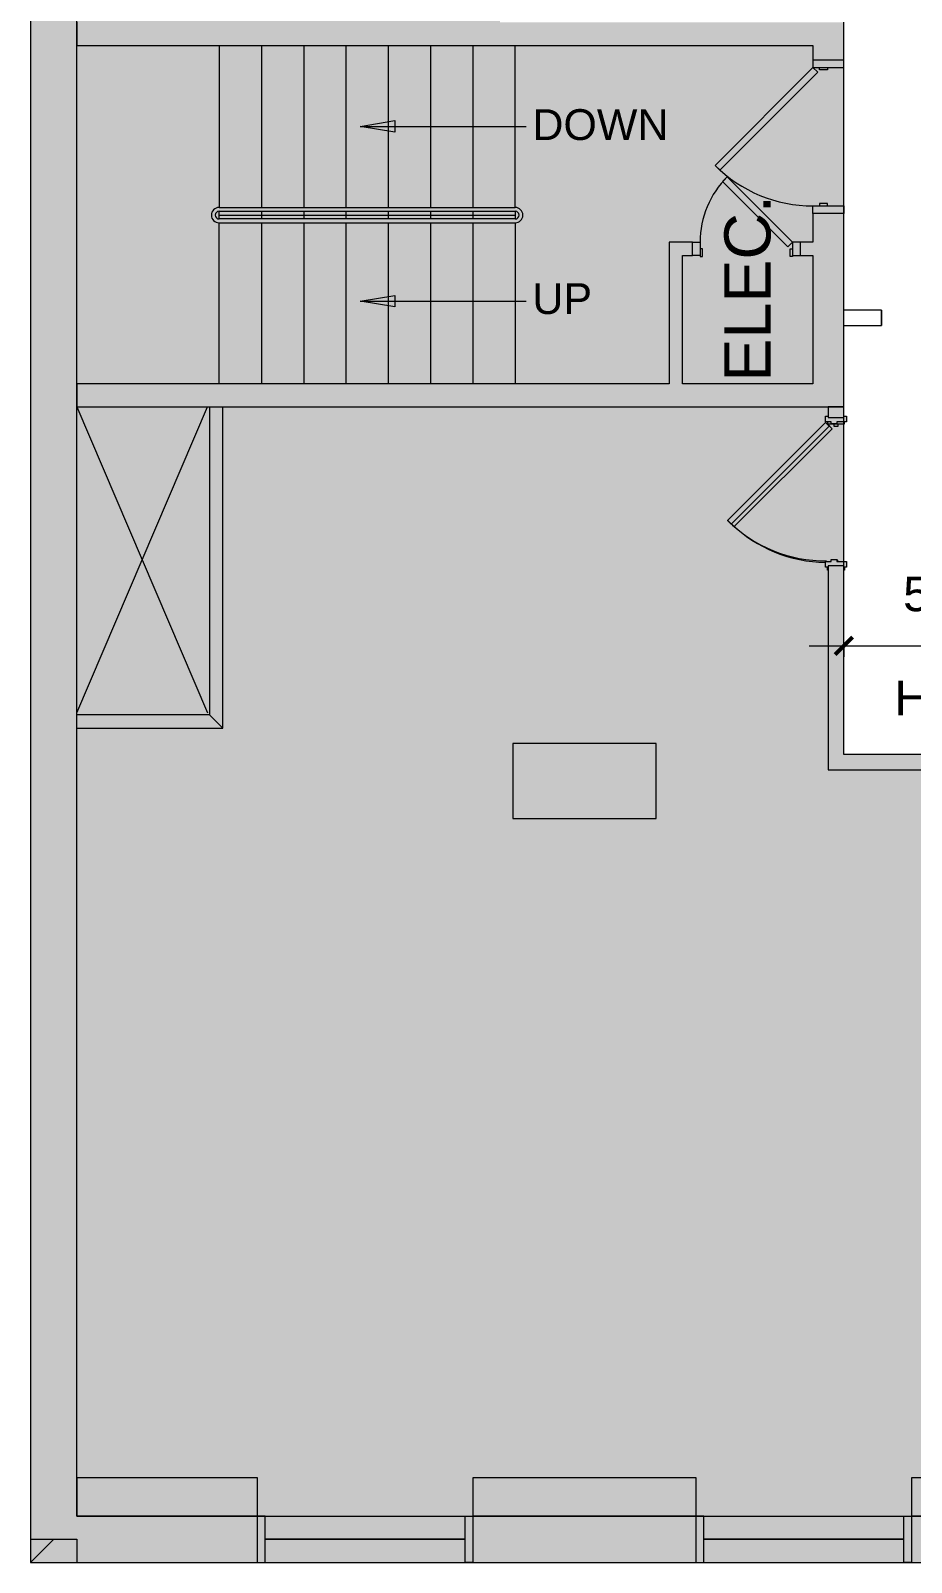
# Model space of a CAD drawing. Header units: inches. Extents: x 920 to 3279, y -557 to 1354.
# Drawn here: x 1742.6 to 1971.6, y 72 to 470.1 of the extents above; entities that cross this region are included whole.
import ezdxf

# ---------------------------------------------------------------- set-up
doc = ezdxf.new("R2010")
doc.units = ezdxf.units.IN
doc.header["$MEASUREMENT"] = 0
for name, color, linetype, lineweight in [('1600 K ST 6th Floor-Clean-REVISED_dwg', 8, 'Continuous', 9), ('A-Anno-Bldg', 7, 'Continuous', 9), ('A-ANNO-DIMS', 211, 'Continuous', 9), ('A-ANNO-DIMS-96', 211, 'Continuous', 9), ('A-COLS', 52, 'Continuous', 13), ('A-DETL', 90, 'Continuous', 9), ('A-DETL-GENF', 92, 'Continuous', 9), ('A-DOOR', 31, 'Continuous', 13), ('A-Door-Exst', 7, 'Continuous', 9), ('A-Glaz-Exst', 7, 'Continuous', 9), ('A-WALL', 113, 'Continuous', 13), ('A-Wall-Exst', 7, 'Continuous', 9), ('A-WALL-PATT', 111, 'Continuous', 13), ('I-WALL', 2, 'Continuous', 13), ('XAR$0$AFLEV', 7, 'Continuous', 9), ('XAR$0$AFLST', 7, 'Continuous', 9)]:
    doc.layers.add(name, color=color, linetype=linetype, lineweight=lineweight)
doc.styles.add('Swis721 Lt BT', font='swissl.ttf', dxfattribs={"height": 12})
doc.styles.add('Swis721 Lt BT_1', font='swissl.ttf', dxfattribs={"height": 8})
doc.styles.add('Swis721 Lt BT_2', font='swissl.ttf', dxfattribs={"height": 9})
doc.dimstyles.new('OTJ_-_3_32__Linear__1_2__Tolerance', dxfattribs={"dimscale": 12, "dimtxt": 9.497835, "dimasz": 0.375, "dimexe": 0.75, "dimexo": 0.5, "dimgap": 0.5, "dimtad": 1, "dimdec": 1, "dimrnd": 0.5, "dimzin": 3, "dimdsep": 46, "dimlunit": 4, "dimtxsty": 'Swis721 Lt BT_2', "dimblk1": 'OBLIQUE', "dimblk2": 'OBLIQUE', "dimsah": 1, "dimcen": 0.09, "dimdle": 0.75, "dimazin": 0, "dimtfac": 1, "dimtdec": 4, "dimtix": 1, "dimtmove": 0, "dimatfit": 3, "dimfxl": 1, "dimtvp": 1, "dimfrac": 2, "dimtolj": 1, "dimtzin": 0, "dimarcsym": 2})

# ---------------------------------------------------------------- blocks, each defined once
blk = doc.blocks.new('Walls 1 - Walls 1-7029748-Level XX  CONSTRUCTION')
at = {"layer": 'A-WALL', "lineweight": 9}
h = blk.add_hatch(color=7, dxfattribs=at)
h.paths.add_polyline_path([(12, 372.3), (211.4, 372.3), (211.4, 422.55), (203.4, 422.55), (203.4, 415.17), (200.09, 415.17), (200.09, 411.67), (203.4, 411.67), (203.4, 378.3), (169.5, 378.3), (169.5, 411.67), (172.09, 411.67), (172.09, 415.17), (166, 415.17), (166, 378.3), (12, 378.3)], flags=0)
h.paths.add_polyline_path([(203.4, 462.55), (211.4, 462.55), (211.4, 472.3), (12, 472.3), (12, 466.3), (203.4, 466.3)], flags=0)
h.paths.add_polyline_path([(122, 520.87), (122, 537.12), (114.5, 537.12), (114.5, 642.5), (203, 642.5), (203, 650.5), (114.5, 650.5), (114.5, 754.28), (166, 754.28), (166, 771.47), (126.5, 771.47), (126.5, 793), (134.03, 793), (134.03, 799), (126.5, 799), (126.5, 809.22), (120.5, 809.22), (120.5, 771.47), (104, 771.47), (104, 754.28), (108.5, 754.28), (108.5, 660.11), (12, 660.11), (12, 656.22), (108.5, 656.22), (108.5, 632.62), (12, 632.62), (12, 628.62), (108.5, 628.62), (108.5, 537.12), (103.5, 537.12), (103.5, 520.87), (114.5, 520.87)], flags=0)
h.paths.add_polyline_path([(211, 612.5), (211, 680.5), (203, 642.5)], flags=0)
h.paths.add_polyline_path([(286.1, 902.85), (286.1, 903.1), (289.6, 907.1), (285.75, 907.1), (286.08, 903.1), (285.75, 903.1), (285.75, 902.85)], flags=0)
h.paths.add_polyline_path([(169.5, 903.1), (203.4, 903.1), (203.4, 907.1), (173.5, 907.1), (173.5, 939.5), (203.4, 939.5), (203.4, 938.21), (209.4, 938.21), (209.4, 945.5), (144, 945.5), (144, 939.5), (169.5, 939.5)], flags=0)
h.paths.add_polyline_path([(209.4, 907.1), (209.4, 908.21), (203.4, 908.21), (203.4, 907.1)], flags=0)
h.paths.add_polyline_path([(114, 939.5), (114, 945.5), (74.5, 945.5), (74.5, 974.75), (12, 974.75), (12, 970.75), (70.5, 970.75), (70.5, 945.5), (12, 945.5), (12, 939.5), (53.74, 939.5)], flags=0)
at = {"layer": 'A-WALL', "color": 8, "lineweight": 20}
for p, q in [((12, 472.3), (12, 466.3)), ((211.4, 462.55), (211.4, 472.3)), ((12, 466.3), (203.4, 466.3)), ((203.4, 466.3), (203.4, 462.55)), ((203.4, 462.55), (211.4, 462.55)), ((211.4, 422.55), (203.4, 422.55)), ((203.4, 422.55), (203.4, 415.17)), ((211.4, 395.82), (211.4, 422.55)), ((172.09, 415.17), (166, 415.17)), ((166, 415.17), (166, 378.3)), ((172.09, 411.67), (172.09, 415.17)), ((203.4, 415.17), (200.09, 415.17)), ((200.09, 415.17), (200.09, 411.67)), ((169.5, 378.3), (169.5, 411.67)), ((169.5, 411.67), (172.09, 411.67)), ((200.09, 411.67), (203.4, 411.67)), ((203.4, 411.67), (203.4, 395.5)), ((203.4, 395.5), (203.4, 378.3)), ((211.4, 372.3), (211.4, 395.82)), ((166, 378.3), (12, 378.3)), ((12, 378.3), (12, 372.3)), ((203.4, 378.3), (169.5, 378.3)), ((12, 372.3), (211.4, 372.3))]:
    blk.add_line(p, q, dxfattribs=at)
blk = doc.blocks.new('existing columns - existing columns-7228682-Level XX  CONSTRUCTION')
at = {"layer": 'A-COLS', "lineweight": 9}
h = blk.add_hatch(color=7, dxfattribs=at)
h.paths.add_polyline_path([(384.5, 264.85), (384.5, 284.85), (359.5, 284.85), (359.5, 264.85)], flags=0)
h.paths.add_polyline_path([(1273.33, 265.1), (1296.58, 265.1), (1296.58, 284.6), (1273.33, 284.6)], flags=0)
h.paths.add_polyline_path([(614.75, 265.1), (614.75, 284.6), (585.25, 284.6), (585.25, 265.1)], flags=0)
h.paths.add_polyline_path([(162.62, 265.35), (162.62, 284.85), (125.37, 284.85), (125.37, 265.35)], flags=0)
h.paths.add_polyline_path([(816.33, 265.6), (841.58, 265.6), (841.58, 284.1), (816.33, 284.1)], flags=0)
h.paths.add_polyline_path([(1043.14, 265.6), (1070.77, 265.6), (1070.77, 284.1), (1043.14, 284.1), (1043.14, 267.07)], flags=0)
h.paths.add_polyline_path([(1297.94, 517.56), (1297.94, 540.06), (1274.69, 540.06), (1274.69, 517.56)], flags=0)
h.paths.add_polyline_path([(1049.47, 518.87), (1070.77, 518.87), (1070.77, 538.75), (1043.14, 538.75), (1043.14, 518.87)], flags=0)
h.paths.add_polyline_path([(816.33, 520.1), (841.58, 520.1), (841.58, 538.22), (816.33, 538.22)], flags=0)
h.paths.add_polyline_path([(615, 520.1), (615, 539.97), (585, 539.97), (585, 520.1)], flags=0)
h.paths.add_polyline_path([(365.37, 522.37), (396.25, 522.37), (396.25, 540.6), (365.37, 540.6)], flags=0)
h.paths.add_polyline_path([(369, 759.02), (395, 759.02), (395, 770.52), (369, 770.52)], flags=0)
at = {"layer": 'A-COLS', "color": 8, "lineweight": 20}
for p, q in [((162.62, 284.85), (125.37, 284.85)), ((125.37, 284.85), (125.37, 265.35)), ((162.62, 265.35), (162.62, 284.85)), ((125.37, 265.35), (162.62, 265.35))]:
    blk.add_line(p, q, dxfattribs=at)
blk = doc.blocks.new('perimeter columns - perimeter columns-7228800-Level XX  CONSTRUCTION')
at = {"layer": 'A-COLS', "lineweight": 9}
h = blk.add_hatch(color=7, dxfattribs=at)
h.paths.add_polyline_path([(12, 84), (59, 84), (59, 94), (12, 94)], flags=0)
h.paths.add_polyline_path([(573.1, 84), (629, 84), (629, 94), (571, 94), (571, 84)], flags=0)
h.paths.add_polyline_path([(743.95, 84), (743.95, 94), (685, 94), (685, 84)], flags=0)
h.paths.add_polyline_path([(173, 84), (173, 94), (115, 94), (115, 84)], flags=0)
h.paths.add_polyline_path([(1390.51, 84), (1421.51, 84), (1426.24, 85.3), (1422.09, 94), (1390.51, 94)], flags=0)
h.paths.add_polyline_path([(229, 84), (287, 84), (287, 94), (229, 94)], flags=0)
h.paths.add_polyline_path([(953.95, 84), (953.95, 94), (931.95, 94), (931.95, 84), (953.33, 84)], flags=0)
h.paths.add_polyline_path([(457, 84), (515, 84), (515, 94), (457, 94)], flags=0)
h.paths.add_polyline_path([(343, 84), (401, 84), (401, 94), (343, 94)], flags=0)
h.paths.add_polyline_path([(1079.95, 84), (1079.95, 94), (1056.95, 94), (1056.95, 84)], flags=0)
h.paths.add_polyline_path([(1159.95, 84), (1184.95, 84), (1184.95, 94), (1159.95, 94)], flags=0)
h.paths.add_polyline_path([(1287.95, 84), (1305.95, 84), (1305.95, 94), (1287.95, 94)], flags=0)
h.paths.add_polyline_path([(838.95, 84), (838.95, 94), (819.95, 94), (819.95, 84), (838.33, 84)], flags=0)
h.paths.add_polyline_path([(1523.01, 178.61), (1524.2, 182.34), (1524.2, 206.47), (1515.95, 206.47), (1515.95, 182.29), (1519.44, 180.47)], flags=0)
h.paths.add_polyline_path([(1524.2, 318.22), (1524.2, 348.22), (1515.95, 348.22), (1515.95, 318.22)], flags=0)
h.paths.add_polyline_path([(1524.2, 436.04), (1524.2, 456.04), (1515.95, 456.04), (1515.95, 436.04)], flags=0)
h.paths.add_polyline_path([(1524.2, 551.04), (1524.2, 569.54), (1515.95, 569.54), (1515.95, 551.04)], flags=0)
h.paths.add_polyline_path([(1515.95, 680.5), (1524.2, 680.5), (1524.2, 704.5), (1515.95, 704.5)], flags=0)
h.paths.add_polyline_path([(722.81, 696.5), (739.8, 696.5), (739.8, 704.5), (722.81, 704.5)], flags=0)
h.paths.add_polyline_path([(946.41, 696.5), (952.2, 696.5), (952.2, 704.5), (932.2, 704.5), (932.2, 696.5)], flags=0)
h.paths.add_polyline_path([(833.7, 696.5), (833.7, 704.5), (815.2, 704.5), (815.2, 696.5)], flags=0)
h.paths.add_polyline_path([(574.9, 696.5), (574.9, 704.5), (560.9, 704.5), (560.9, 769.75), (547.9, 769.75), (547.9, 696.5), (573.1, 696.5)], flags=0)
h.paths.add_polyline_path([(1270.45, 696.5), (1301.45, 696.5), (1301.45, 704.5), (1270.45, 704.5)], flags=0)
h.paths.add_polyline_path([(1385.45, 696.5), (1410.45, 696.5), (1410.45, 704.5), (1385.45, 704.5)], flags=0)
h.paths.add_polyline_path([(1179.83, 696.5), (1182.95, 696.5), (1182.95, 704.5), (1159.7, 704.5), (1159.7, 696.5), (1174.08, 696.5)], flags=0)
h.paths.add_polyline_path([(1049.7, 696.5), (1075.7, 696.5), (1075.7, 704.5), (1049.7, 704.5)], flags=0)
at = {"layer": 'A-COLS', "color": 8, "lineweight": 20}
for p, q in [((12, 94), (12, 84)), ((59, 94), (12, 94)), ((59, 84), (59, 94)), ((115, 94), (115, 84)), ((173, 94), (115, 94)), ((173, 84), (173, 94)), ((229, 94), (229, 84)), ((287, 94), (229, 94)), ((12, 84), (59, 84)), ((115, 84), (173, 84)), ((229, 84), (287, 84))]:
    blk.add_line(p, q, dxfattribs=at)
blk = doc.blocks.new('Door - Single - Solid Door-7228993-Level XX  CONSTRUCTION')
at = {"layer": 'A-DOOR'}
h = blk.add_hatch(color=250, dxfattribs=at)
h.paths.add_polyline_path([(23.62, 1.91), (23.62, 2.66), (22.12, 2.66), (22.12, 0.16), (21.62, 0.16), (21.62, -1.34), (22.12, -1.34), (22.12, -2.84), (23.62, -2.84), (23.62, -2.09), (23.24, -2.09), (23.24, 1.91)], flags=0)
h.paths.add_polyline_path([(-13.63, 0.16), (-14.13, 0.16), (-14.13, 2.66), (-15.63, 2.66), (-15.63, 1.91), (-15.26, 1.91), (-15.26, -2.09), (-15.63, -2.09), (-15.63, -2.84), (-14.13, -2.84), (-14.13, -1.34), (-13.63, -1.34)], flags=0)
at = {"layer": 'A-DOOR', "color": 8, "lineweight": 20}
for p, q in [((-15.63, 2.66), (-14.13, 2.66)), ((-15.63, 1.91), (-15.63, 2.66)), ((-14.13, 2.66), (-14.13, 0.16)), ((-14.13, 0.16), (-13.63, 0.16)), ((-13.63, 0.16), (-13.63, -1.34)), ((21.62, 0.16), (22.12, 0.16)), ((21.62, -1.34), (21.62, 0.16)), ((22.12, 2.66), (23.62, 2.66)), ((22.12, 0.16), (22.12, 2.66)), ((23.62, 2.66), (23.62, 1.91)), ((-15.63, -2.84), (-15.63, -2.09)), ((-14.13, -2.84), (-15.63, -2.84)), ((-14.13, -1.34), (-14.13, -2.84)), ((-13.63, -1.34), (-14.13, -1.34)), ((-13.03, -1.87), (-14.01, -2.84)), ((-14.01, -2.84), (11.45, -28.29)), ((12.42, -27.32), (-13.03, -1.87)), ((22.12, -1.34), (21.62, -1.34)), ((22.12, -2.84), (22.12, -1.34)), ((23.62, -2.84), (22.12, -2.84)), ((23.62, -2.09), (23.62, -2.84)), ((11.45, -28.29), (12.42, -27.32))]:
    blk.add_line(p, q, dxfattribs=at)
at = {"layer": 'A-DOOR', "lineweight": 9}
blk.add_arc((-14.01, -2.84), 36, 315, 0.5, dxfattribs=at)
blk = doc.blocks.new('1600 K ST 6th Floor-Clean-REVISED_dwg-7023626-Level XX  CONSTRUCTION')
at = {"lineweight": 9}
for points in [[(94.68, 443.74), (85.68, 445.24), (94.68, 446.74)], [(94.68, 398.3), (85.68, 399.8), (94.68, 401.3)], [(35.9, 288.8), (50, 288.8), (50, 372.3), (46.5, 372.3), (46.5, 292.3), (12, 292.3), (12, 288.8)]]:
    blk.add_hatch(color=256, dxfattribs=at).paths.add_polyline_path(points, flags=0)
for p, q in [((85.68, 445.24), (94.68, 446.74)), ((94.68, 446.74), (94.68, 443.74)), ((85.68, 445.24), (128.84, 445.24)), ((94.68, 443.74), (85.68, 445.24)), ((85.68, 399.8), (94.68, 401.3)), ((85.68, 399.8), (128.84, 399.8)), ((94.68, 398.3), (85.68, 399.8)), ((94.68, 401.3), (94.68, 398.3))]:
    blk.add_line(p, q, dxfattribs=at)
at = {"layer": 'A-Door-Exst'}
for p, q in [((211.4, 460.55), (211.4, 462.55)), ((211.4, 424.55), (211.4, 422.55)), ((174.09, 411.67), (172.09, 411.67)), ((198.09, 411.67), (200.09, 411.67)), ((207.1, 367.85), (207.15, 367.9)), ((211.65, 367.9), (211.65, 368.42))]:
    blk.add_line(p, q, dxfattribs=at)
at = {"layer": 'A-Door-Exst', "flags": 128}
for points in [[(203.4, 462.55), (203.4, 460.55), (211.4, 460.55)], [(203.4, 422.55), (203.4, 424.55), (211.4, 424.55)], [(172.09, 415.17), (174.09, 415.17), (174.09, 411.67)], [(200.09, 415.17), (198.09, 415.17), (198.09, 411.67)], [(207.15, 367.9), (208.39, 366.66), (182.93, 341.2), (182.21, 341.92)], [(207.15, 368.42), (207.15, 367.9), (211.65, 367.9)], [(207.4, 329.9), (207.15, 329.9), (207.15, 330.67)], [(209.9, 332.17), (209.9, 332.52), (209.65, 332.52)], [(211.65, 330.67), (211.65, 329.9), (211.4, 329.9)]]:
    blk.add_lwpolyline(points, dxfattribs=at)
for points in [[(203.4, 460.55), (204.64, 459.31), (179.18, 433.86), (177.94, 435.09)], [(207.15, 460.55), (207.15, 459.92), (205.15, 459.92), (205.15, 460.55)], [(198.09, 415.17), (196.86, 413.94), (179.88, 430.91), (181.12, 432.15)], [(207.15, 424.55), (207.15, 425.17), (205.15, 425.17), (205.15, 424.55)], [(174.09, 411.42), (174.72, 411.42), (174.72, 413.42), (174.09, 413.42)], [(198.09, 411.42), (197.47, 411.42), (197.47, 413.42), (198.09, 413.42)], [(209.9, 367.9), (209.9, 367.27), (208.9, 367.27), (208.9, 367.9)]]:
    blk.add_lwpolyline(points, close=True, dxfattribs=at)
at = {"layer": 'A-Door-Exst'}
for centre, radius, start, end in [((203.4, 460.55), 36, 225, 270), ((198.09, 415.17), 24, 135, 180), ((207.15, 367.9), 36, 226.1741, 269.2019)]:
    blk.add_arc(centre, radius, start, end, dxfattribs=at)
at = {"layer": 'A-Glaz-Exst'}
for p, q in [((61, 84), (59, 84)), ((59, 84), (115, 84)), ((113, 84), (115, 84)), ((175, 84), (173, 84)), ((173, 84), (229, 84)), ((227, 84), (229, 84)), ((59, 72), (115, 72)), ((173, 72), (229, 72))]:
    blk.add_line(p, q, dxfattribs=at)
at = {"layer": 'A-Glaz-Exst', "flags": 128}
for points in [[(59, 72), (61, 72), (61, 84)], [(115, 72), (113, 72), (113, 84)], [(173, 72), (175, 72), (175, 84)], [(229, 72), (227, 72), (227, 84)], [(61, 78), (61, 78), (113, 78), (113, 78), (61, 78), (61, 78), (113, 78)], [(175, 78), (175, 78), (227, 78)], [(227, 78), (175, 78), (175, 78), (227, 78)]]:
    blk.add_lwpolyline(points, dxfattribs=at)
at = {"layer": 'A-Wall-Exst'}
for p, q in [((50, 288.8), (50, 372.3)), ((12, 288.8), (50, 288.8))]:
    blk.add_line(p, q, dxfattribs=at)
at = {"layer": 'A-Wall-Exst', "flags": 128}
for points in [[(211.4, 393.5), (221.19, 393.5), (221.19, 397.5), (211.4, 397.5)], [(46.5, 372.3), (46.5, 292.3), (12, 292.3)], [(0, 78), (0, 72), (12, 72)]]:
    blk.add_lwpolyline(points, dxfattribs=at)
at = {"layer": 'A-WALL-PATT', "color": 7, "lineweight": 9, "flags": 128}
blk.add_lwpolyline([(221.19, 397.5), (221.19, 395.5), (221.19, 393.5)], dxfattribs=at)
for points in [[(50, 288.8), (46.5, 292.3)], [(6, 78), (0, 72)]]:
    blk.add_lwpolyline(points, close=True, dxfattribs=at)
at = {"layer": 'XAR$0$AFLEV'}
for p, q in [((12, 292.8), (46, 372.3)), ((12, 372.3), (46, 292.8))]:
    blk.add_line(p, q, dxfattribs=at)
at = {"layer": 'XAR$0$AFLST'}
for p, q in [((59.99, 466.05), (59.99, 424.17)), ((70.99, 466.05), (70.99, 424.17)), ((81.99, 466.05), (81.99, 424.17)), ((92.99, 466.05), (92.99, 424.17)), ((103.99, 466.05), (103.99, 424.17)), ((114.99, 466.05), (114.99, 424.17)), ((48.99, 422.17), (125.99, 422.17)), ((59.99, 423.17), (59.99, 421.17)), ((70.99, 423.17), (70.99, 421.17)), ((81.99, 423.17), (81.99, 421.17)), ((92.99, 423.17), (92.99, 421.17)), ((103.99, 423.17), (103.99, 421.17)), ((114.99, 423.17), (114.99, 421.17)), ((59.99, 420.17), (59.99, 378.3)), ((70.99, 420.17), (70.99, 378.3)), ((81.99, 420.17), (81.99, 378.3)), ((92.99, 420.17), (92.99, 378.3)), ((103.99, 420.17), (103.99, 378.3)), ((114.99, 420.17), (114.99, 378.3))]:
    blk.add_line(p, q, dxfattribs=at)
at = {"layer": 'XAR$0$AFLST', "flags": 128}
for points in [[(48.99, 466.05), (48.99, 424.17), (125.99, 424.17), (125.99, 466.3)], [(48.99, 378.3), (48.99, 420.17), (125.99, 420.17), (125.99, 378.3)]]:
    blk.add_lwpolyline(points, dxfattribs=at)
blk.add_lwpolyline([(125.99, 421.17), (48.99, 421.17), (48.99, 423.17), (125.99, 423.17)], close=True, dxfattribs=at)
at = {"layer": 'XAR$0$AFLST'}
for centre, radius, start, end in [((48.99, 422.17), 2, 90, 270), ((48.99, 422.17), 1, 90, 270), ((125.99, 422.17), 2, 270, 90), ((125.99, 422.17), 1, 270, 90)]:
    blk.add_arc(centre, radius, start, end, dxfattribs=at)
at = {"lineweight": 9, "char_height": 8, "attachment_point": 1, "line_spacing_factor": 1.005062, "style": 'Swis721 Lt BT_1'}
for s, insert, width in [('DOWN', (130.46, 449.7), 40.3192), ('UP', (130.46, 404.47), 17.4244)]:
    blk.add_mtext(s, dxfattribs=dict(at, insert=insert, width=width))
at = {"layer": 'A-Anno-Bldg', "insert": (180.37, 403.14), "char_height": 12, "width": 54.0985, "attachment_point": 2, "rotation": 90, "line_spacing_factor": 1.005062, "style": 'Swis721 Lt BT'}
blk.add_mtext('ELEC.', dxfattribs=at)
blk = doc.blocks.new('DIMBLOCK1-Level XX  CONSTRUCTION')
at = {"layer": 'A-ANNO-DIMS-96', "transparency": 16777216}
for p, q in [((1954.01, 307.39), (1954.01, 319.21)), ((2014.01, 307.39), (2014.01, 319.21)), ((1945.01, 310.21), (2023.01, 310.21)), ((1954.01, 310.21), (1954.01, 307.39)), ((2014.01, 310.21), (2014.01, 307.39))]:
    blk.add_line(p, q, dxfattribs=at)
at = {"layer": 'A-ANNO-DIMS-96', "lineweight": 50, "transparency": 16777216}
for p, q in [((1954.01, 310.21), (1956.26, 312.46)), ((2014.01, 310.21), (2016.26, 312.46)), ((1954.01, 310.21), (1951.76, 307.96)), ((2014.01, 310.21), (2011.76, 307.96))]:
    blk.add_line(p, q, dxfattribs=at)
at = {"layer": 'A-ANNO-DIMS-96', "color": 0, "transparency": 16777216, "char_height": 9, "attachment_point": 1, "line_spacing_factor": 1.005062, "style": 'Swis721 Lt BT_2'}
for s, insert, width in [('5\' - 0"', (1969.46, 328.22), 34.9159), ('HOLD', (1967.2, 301.14), 40.3432)]:
    blk.add_mtext(s, dxfattribs=dict(at, insert=insert, width=width))
blk = doc.blocks.new('_Oblique')
at = {"color": 0, "linetype": 'ByBlock', "lineweight": -2}
blk.add_line((-0.5, -0.5), (0.5, 0.5), dxfattribs=at)

msp = doc.modelspace()

# ---------------------------------------------------------------- hatches: boundary and pattern name
at = {"layer": 'A-DETL-GENF'}
h = msp.add_hatch(color=9, dxfattribs=at)
h.paths.add_polyline_path([(1971.61, 72), (1971.61, 94), (1994.01, 94), (1994.01, 278), (1950.01, 278.03), (1950.01, 330.67), (1949.26, 330.67), (1949.26, 332.17), (1950.76, 332.17), (1950.76, 332.67), (1952.26, 332.67), (1952.26, 332.17), (1954.01, 332.17), (1954.01, 368.42), (1952.26, 368.42), (1952.26, 367.92), (1950.76, 367.92), (1950.76, 368.42), (1949.26, 368.42), (1949.26, 369.92), (1950.01, 369.92), (1950.01, 372.3), (1792.61, 372.3), (1792.61, 288.8), (1754.61, 288.8), (1754.61, 94), (1801.61, 94), (1801.61, 72), (1857.61, 72), (1857.61, 94), (1915.61, 94), (1915.61, 72), (1969.46, 72)], flags=0)
h.paths.add_polyline_path([(1742.61, 72), (1754.61, 72), (1754.61, 78), (1742.61, 78), (1742.61, 76.47)], flags=0)
h.paths.add_polyline_path([(1905.23, 265.35), (1867.98, 265.35), (1867.98, 284.85), (1905.23, 284.85), (1905.23, 267.07)], flags=0)
h.paths.add_polyline_path([(1754.61, 292.3), (1789.11, 292.3), (1789.11, 372.3), (1754.61, 372.3), (1754.61, 326.8)], flags=0)
h.paths.add_polyline_path([(1835.96, 378.3), (1908.61, 378.3), (1908.61, 415.17), (1914.7, 415.17), (1914.7, 411.67), (1912.11, 411.67), (1912.11, 378.3), (1946.01, 378.3), (1946.01, 411.67), (1942.7, 411.67), (1942.7, 415.17), (1946.01, 415.17), (1946.01, 422.55), (1954.01, 422.55), (1954.01, 462.55), (1946.01, 462.55), (1946.01, 466.3), (1754.61, 466.3), (1754.61, 378.3), (1826.58, 378.3)], flags=0)
h.paths.add_polyline_path([(1842.64, 472.3), (1864.61, 472.3), (1864.61, 473.89), (1863.86, 473.89), (1863.86, 475.39), (1864.61, 475.39), (1864.61, 505.64), (1863.86, 505.64), (1863.86, 507.14), (1864.61, 507.14), (1864.58, 520.87), (1846.11, 520.87), (1846.11, 537.12), (1851.11, 537.12), (1851.11, 628.62), (1754.61, 628.62), (1754.61, 472.3), (1808.9, 472.3)], flags=0)
h.paths.add_polyline_path([(1863.01, 537.12), (1945.61, 537.12), (1945.61, 570.5), (1953.61, 570.5), (1953.61, 612.5), (1945.61, 612.5), (1945.61, 642.5), (1857.11, 642.5), (1857.11, 537.12)], flags=0)
h.paths.add_polyline_path([(1835.45, 632.62), (1851.11, 632.62), (1851.11, 656.22), (1754.61, 656.22), (1754.61, 632.62), (1796.34, 632.62)], flags=0)
h.paths.add_polyline_path([(1857.11, 650.5), (1945.61, 650.5), (1945.61, 680.5), (1953.61, 680.5), (1953.61, 722.5), (1945.61, 722.5), (1945.61, 754.28), (1857.11, 754.28), (1857.11, 656.22)], flags=0)
h.paths.add_polyline_path([(1840, 660.11), (1851.11, 660.11), (1851.11, 754.28), (1846.61, 754.28), (1846.61, 771.47), (1863.11, 771.47), (1863.11, 799), (1863.01, 799), (1863.01, 845.5), (1754.61, 845.5), (1754.61, 660.11), (1796.34, 660.11)], flags=0)
h.paths.add_polyline_path([(2078.77, 676.82), (2195.61, 676.82), (2195.61, 757.69), (2290.51, 757.69), (2290.51, 769.75), (2303.51, 769.75), (2303.51, 832.75), (2293.51, 832.75), (2293.51, 878.5), (2303.51, 878.5), (2303.51, 934.62), (2293.51, 934.62), (2293.51, 980.37), (2303.51, 980.37), (2303.51, 1036.5), (2293.51, 1036.5), (2293.51, 1082.25), (2303.51, 1082.25), (2303.51, 1138.25), (2293.51, 1138.25), (2293.51, 1185.37), (2303.51, 1185.37), (2303.51, 1333.62), (2293.51, 1333.62), (2293.51, 1341.62), (2253.11, 1341.62), (2253.11, 1353.62), (2197.11, 1353.62), (2197.11, 1333.62), (2121.61, 1333.62), (2121.61, 1353.62), (2065.61, 1353.62), (2065.61, 1333.62), (2017.61, 1333.62), (2017.61, 1353.62), (1961.61, 1353.62), (1961.61, 1333.62), (1922.11, 1333.62), (1922.11, 1353.62), (1866.11, 1353.62), (1866.11, 1333.62), (1826.61, 1333.62), (1826.61, 1353.62), (1770.61, 1353.62), (1770.61, 1333.62), (1754.61, 1333.62), (1754.61, 1162.37), (1764.86, 1162.37), (1764.86, 1157.37), (1779.86, 1157.37), (1779.86, 1107.62), (1754.61, 1107.62), (1754.61, 974.75), (1817.11, 974.75), (1817.11, 945.5), (1856.61, 945.5), (1856.61, 955.33), (1886.61, 955.33), (1886.61, 945.5), (1952.01, 945.5), (1952.01, 938.21), (1946.01, 938.21), (1946.01, 939.5), (1916.11, 939.5), (1916.11, 907.1), (1946.01, 907.1), (1946.01, 908.21), (1952.01, 908.21), (1952.01, 907.1), (2032.21, 907.1), (2032.21, 762.52), (2111.61, 762.52), (2111.61, 770.52), (2137.61, 770.52), (2137.61, 721.42), (2073.71, 721.42), (2073.71, 676.82), (2077.86, 676.82)], flags=0)
h.paths.add_polyline_path([(2076.07, 725.42), (2134.11, 725.42), (2134.11, 759.02), (2073.71, 759.02), (2073.71, 725.42)], flags=0)
h.paths.add_polyline_path([(1945.61, 760.28), (1945.61, 793), (1910.63, 793), (1910.63, 799), (1876.63, 799), (1876.63, 793), (1869.11, 793), (1869.11, 771.47), (1908.61, 771.47), (1908.61, 760.28), (1944.09, 760.28)], flags=0)
h.paths.add_polyline_path([(1919.8, 851.5), (1946.01, 851.5), (1946.01, 855.97), (1945.26, 855.97), (1945.26, 857.47), (1946.01, 857.47), (1946.01, 893.72), (1945.26, 893.72), (1945.26, 895.22), (1946.01, 895.22), (1946.01, 903.1), (1912.11, 903.1), (1912.11, 939.5), (1754.61, 939.5), (1754.61, 851.5), (1882.9, 851.5)], flags=0)
h.paths.add_polyline_path([(2140.61, 938.5), (2116.11, 938.5), (2116.11, 956.5), (2140.61, 956.5)], flags=0)
h.paths.add_polyline_path([(1754.61, 945.5), (1813.11, 945.5), (1813.11, 970.75), (1754.61, 970.75)], flags=0)
h.paths.add_polyline_path([(1944.36, 1126.37), (1924.86, 1126.37), (1924.86, 1162.37), (1944.36, 1162.37)], flags=0)
h.paths.add_polyline_path([(2159.36, 1143.25), (2140.86, 1143.25), (2140.86, 1162.37), (2159.36, 1162.37)], flags=0)
h.paths.add_polyline_path([(2315.51, 1341.62), (2315.51, 1353.62), (2309.51, 1353.62), (2309.51, 1341.62)], flags=0)
h.paths.add_polyline_path([(1742.61, 1341.62), (1754.61, 1341.62), (1754.61, 1353.62), (1742.61, 1353.62)], flags=0)
at = {"layer": 'A-WALL-PATT', "lineweight": 9}
for points in [[(1742.61, 78), (1754.61, 78), (1754.61, 1341.62), (1742.61, 1341.62), (1742.61, 110.03)], [(1969.46, 278), (1998.21, 278), (1998.21, 282), (1954.01, 282), (1954.01, 278)], [(1801.61, 72), (1801.61, 84), (1754.61, 84), (1754.61, 72), (1788.01, 72)], [(1915.61, 72), (1915.61, 84), (1857.61, 84), (1857.61, 72)], [(1971.61, 72), (2029.61, 72), (2029.61, 84), (1971.61, 84)]]:
    msp.add_hatch(color=7, dxfattribs=at).paths.add_polyline_path(points, flags=0)
h = msp.add_hatch(color=7, dxfattribs=at)
h.paths.add_polyline_path([(1950.01, 278), (1954.01, 278), (1954.01, 331.05), (1950.01, 331.05)], flags=0)
h.paths.add_polyline_path([(1950.01, 369.55), (1954.01, 369.55), (1954.01, 372.3), (1950.01, 372.3)], flags=0)

# ---------------------------------------------------------------- linework, layer by layer
at = {"layer": 'A-DETL'}
for p, q in [((1742.61, 1353.62), (1742.61, 72)), ((1954.01, 282), (1954.01, 472.3)), ((1994.01, 282), (1954.01, 282)), ((1742.61, 72), (1994.01, 72))]:
    msp.add_line(p, q, dxfattribs=at)
at = {"layer": 'A-WALL', "color": 8, "lineweight": 20}
for p, q in [((1754.61, 84), (1754.61, 1353.62)), ((1742.61, 1341.62), (1742.61, 78)), ((1801.61, 84), (1754.61, 84)), ((1801.61, 72), (1801.61, 84)), ((1915.61, 84), (1857.61, 84)), ((1857.61, 84), (1857.61, 72)), ((1915.61, 72), (1915.61, 84)), ((2029.61, 84), (1971.61, 84)), ((1971.61, 84), (1971.61, 72)), ((1742.61, 78), (1754.61, 78)), ((1754.61, 78), (1754.61, 72)), ((1754.61, 72), (1801.61, 72)), ((1857.61, 72), (1915.61, 72)), ((1971.61, 72), (2029.61, 72))]:
    msp.add_line(p, q, dxfattribs=at)
at = {"layer": 'I-WALL', "color": 8, "lineweight": 20}
for p, q in [((1950.01, 372.3), (1950.01, 369.55)), ((1954.01, 372.3), (1950.01, 372.3)), ((1954.01, 369.55), (1954.01, 372.3)), ((1950.01, 369.55), (1954.01, 369.55)), ((1950.01, 331.05), (1950.01, 278)), ((1954.01, 331.05), (1950.01, 331.05)), ((1954.01, 282), (1954.01, 331.05)), ((2014.01, 282), (1954.01, 282)), ((1950.01, 278), (1994.21, 278))]:
    msp.add_line(p, q, dxfattribs=at)

# ---------------------------------------------------------------- block references
at = {"layer": '1600 K ST 6th Floor-Clean-REVISED_dwg', "color": 7}
msp.add_blockref('1600 K ST 6th Floor-Clean-REVISED_dwg-7023626-Level XX  CONSTRUCTION', (1742.61, 0), dxfattribs=at)
at = {"layer": 'A-COLS', "lineweight": 9}
for name in ['perimeter columns - perimeter columns-7228800-Level XX  CONSTRUCTION', 'existing columns - existing columns-7228682-Level XX  CONSTRUCTION']:
    msp.add_blockref(name, (1742.61, 0), dxfattribs=at)
at = {"layer": 'A-DOOR', "rotation": 269.9999999999999}
msp.add_blockref('Door - Single - Solid Door-7228993-Level XX  CONSTRUCTION', (1952.09, 354.29), dxfattribs=at)
at = {"layer": 'A-WALL', "lineweight": 9}
msp.add_blockref('Walls 1 - Walls 1-7029748-Level XX  CONSTRUCTION', (1742.61, 0), dxfattribs=at)

# ---------------------------------------------------------------- dimensions: what is measured, and where the dimension line sits
at = {"layer": 'A-ANNO-DIMS'}
dim = msp.add_linear_dim(base=(2014.01, 310.21), p1=(1954.01, 313.39), p2=(2014.01, 313.39), text='<>\\XHOLD', dimstyle='OTJ_-_3_32__Linear__1_2__Tolerance', override={"dimpost": '<>', "dimfxl": 60}, dxfattribs=at)
dim.commit()
dim.dimension.update_dxf_attribs({"geometry": 'DIMBLOCK1-Level XX  CONSTRUCTION', "text_midpoint": (1984.01, 310.21)})

doc.saveas('drawing.dxf')
